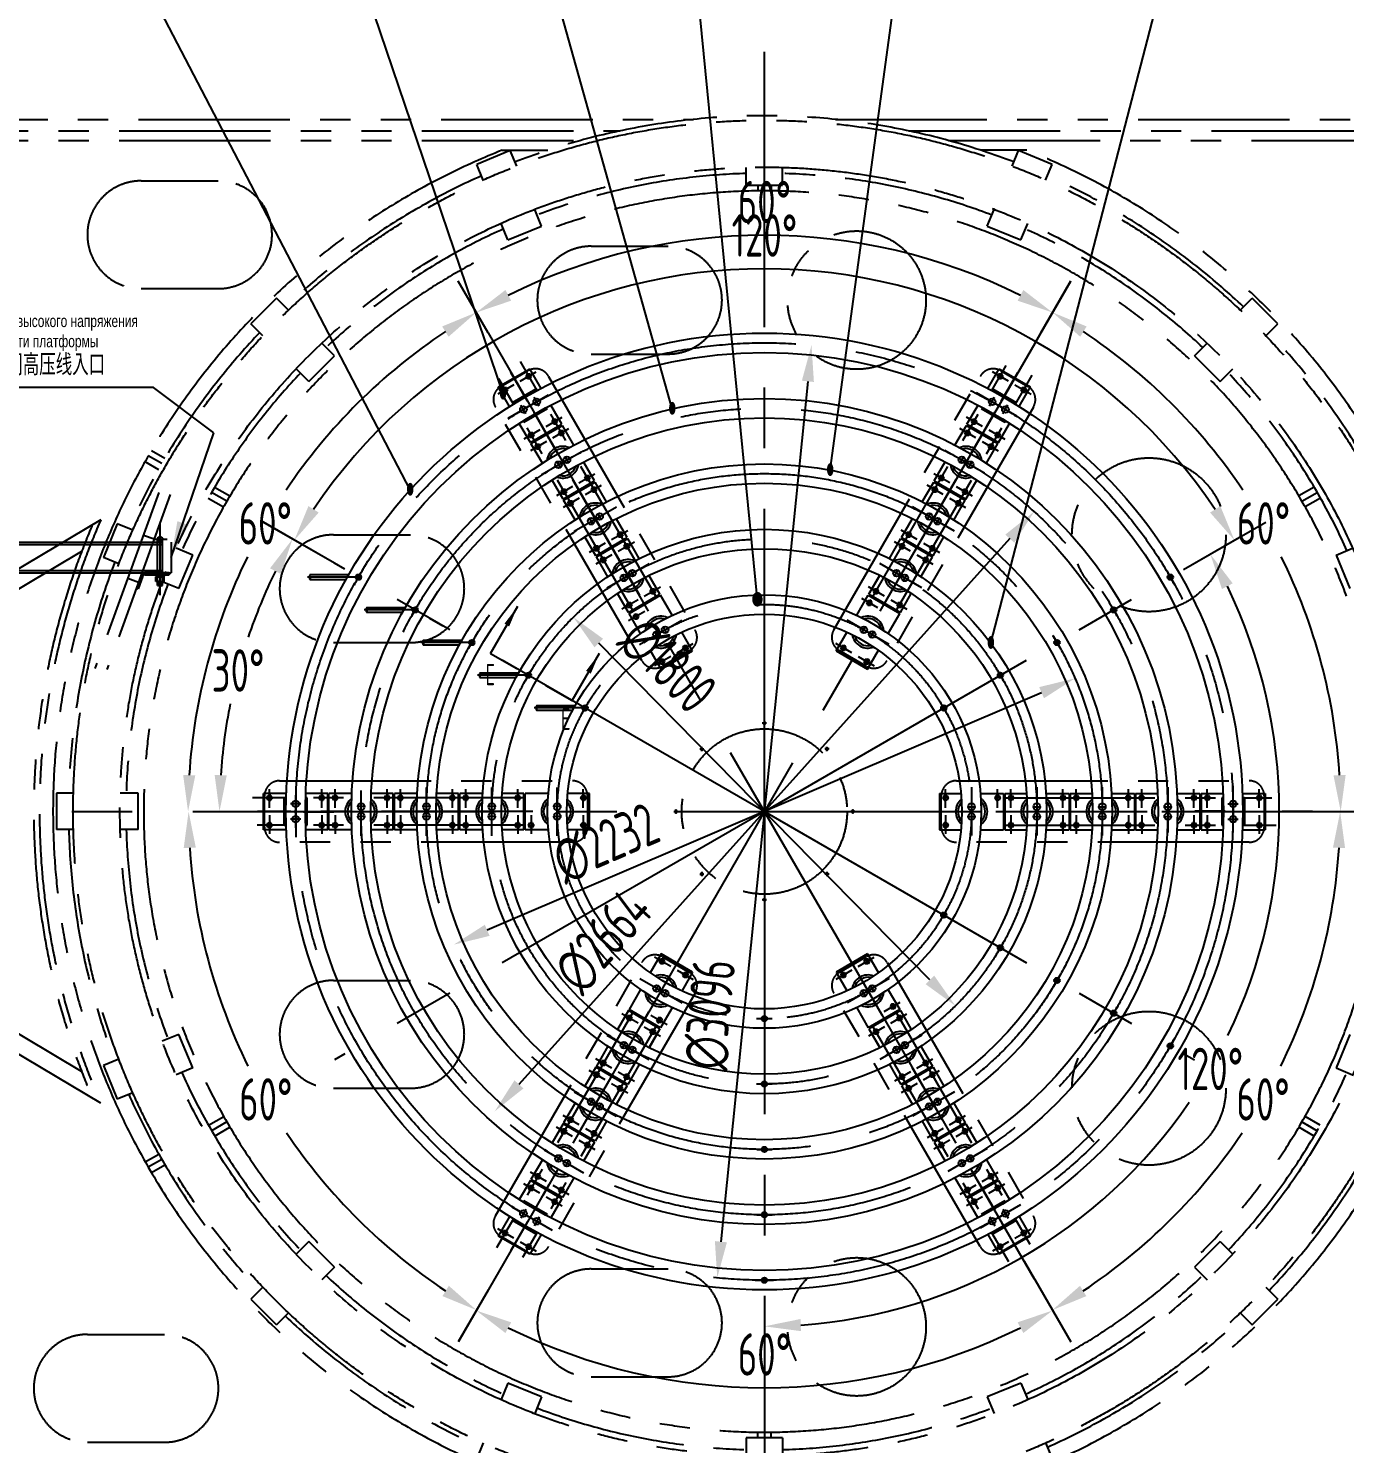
# Model space of a CAD drawing. Header units: millimetres. Extents: x 0 to 16800, y 0 to 11880.
# Drawn here: x 8786 to 13134, y 4100 to 8775 of the extents above; entities that cross this region are included whole.
import ezdxf
from ezdxf.enums import TextEntityAlignment as Align

# ---------------------------------------------------------------- set-up
doc = ezdxf.new("R2010")
doc.units = ezdxf.units.MM
doc.header["$LTSCALE"] = 400
doc.linetypes.add('G', pattern=[2, 1.25, -0.25, 0.25, -0.25])
doc.linetypes.add('K', pattern=[2.5, 1.25, -0.25, 0.25, -0.25, 0.25, -0.25])
for name, color, linetype in [('01', 7, 'Continuous'), ('02', 1, 'Continuous'), ('05', 4, 'G'), ('07', 6, 'K'), ('08', 1, 'Continuous')]:
    doc.layers.add(name, color=color, linetype=linetype)
doc.styles.get("Standard").update_dxf_attribs({"font": 'isocp', "width": 0.707, "bigfont": 'intecad.shx'})
doc.dimstyles.new('INTE', dxfattribs={"dimscale": 40, "dimtxt": 3.5, "dimasz": 3, "dimexe": 3, "dimexo": 0, "dimgap": 1, "dimtad": 1, "dimdec": 1, "dimdsep": 46, "dimtxsty": 'Standard', "dimcen": 0, "dimclrd": 1, "dimclre": 1, "dimclrt": 3, "dimaunit": 1, "dimadec": 0, "dimazin": 0, "dimtfac": 1, "dimtdec": 1, "dimtmove": 0, "dimatfit": 0, "dimfxl": 1, "dimarcsym": 0})
doc.dimstyles.new('INTE$2', dxfattribs={"dimscale": 40, "dimtxt": 3.5, "dimasz": 3, "dimexe": 3, "dimexo": 0, "dimgap": 1, "dimtad": 1, "dimtih": 1, "dimtoh": 1, "dimdec": 1, "dimdsep": 46, "dimtxsty": 'Standard', "dimcen": 0, "dimclrd": 1, "dimclre": 1, "dimclrt": 3, "dimaunit": 1, "dimadec": 0, "dimazin": 0, "dimtfac": 1, "dimtdec": 1, "dimtmove": 0, "dimatfit": 0, "dimfxl": 1, "dimarcsym": 0})

# ---------------------------------------------------------------- blocks, each defined once
blk = doc.blocks.new('weqwewqeqwe')
at = {"layer": '07', "color": 6, "linetype": 'K'}
for p, q in [((32627.4, 17250.7), (37281.6, 17250.7)), ((32691.4, 17288.7), (37523.7, 17288.7)), ((37993, 17288.7), (41028.4, 17288.7)), ((38235.2, 17250.7), (41257.4, 17250.7)), ((32627.4, 17218.7), (37149.9, 17218.7)), ((38366.8, 17218.7), (41263.4, 17218.7)), ((36919.1, 17185.7), (36808.2, 17139.8)), ((36892.2, 17186.7), (37043.6, 17186.7)), ((36940.4, 17134.2), (36919.1, 17185.7)), ((37758.4, 17072.7), (37758.4, 17186.7)), ((37758.4, 17072.7), (37758.4, 17186.7)), ((38624.6, 17186.7), (38473.2, 17186.7)), ((38576.3, 17134.2), (38597.7, 17185.7)), ((38708.5, 17139.8), (38597.7, 17185.7)), ((36829.6, 17088.3), (36808.2, 17139.8)), ((37698.4, 17071), (37698.4, 17130.1)), ((37818.4, 17071), (37818.4, 17130.1)), ((38687.2, 17088.3), (38708.5, 17139.8)), ((35700.4, 17085.7), (35954.4, 17085.7)), ((37698.4, 17071), (37818.4, 17071)), ((37736.4, 17071), (37736.4, 17052.6)), ((37780.4, 17071), (37780.4, 17052.6)), ((37022.3, 16936.5), (36999.7, 16991.2)), ((38494.4, 16936.5), (38517.1, 16991.2)), ((36911.5, 16890.6), (36888.8, 16945.3)), ((36911.5, 16890.6), (37022.3, 16936.5)), ((38494.4, 16936.5), (38605.3, 16890.6)), ((38605.3, 16890.6), (38627.9, 16945.2)), ((37186.4, 16869.7), (37440.4, 16869.7)), ((35700.4, 16729.7), (35954.4, 16729.7)), ((36147.6, 16698.4), (36062.7, 16613.5)), ((36187, 16658.9), (36147.6, 16698.4)), ((39329.7, 16658.9), (39369.2, 16698.4)), ((39454, 16613.5), (39369.2, 16698.4)), ((36102.2, 16574.1), (36062.7, 16613.5)), ((39414.6, 16574.1), (39454, 16613.5)), ((36338.3, 16507.6), (36296.5, 16549.5)), ((39178.4, 16507.6), (39220.3, 16549.5)), ((36253.5, 16422.8), (36338.3, 16507.6)), ((37186.4, 16513.7), (37440.4, 16513.7)), ((39178.4, 16507.6), (39263.3, 16422.8)), ((36253.5, 16422.8), (36211.6, 16464.6)), ((36888.3, 16406.8), (36977.5, 16458.3)), ((38539.3, 16458.3), (38628.5, 16406.8)), ((39263.3, 16422.8), (39305.1, 16464.6)), ((37045.8, 16440), (37529.3, 15602.5)), ((37987.5, 15602.6), (38471, 16440)), ((37353.5, 15501), (36870, 16338.5)), ((38646.8, 16338.5), (38163.3, 15501.1)), ((35768.2, 16151.7), (35723.6, 16177.5)), ((35733.9, 16195.1), (35778.5, 16169.3)), ((35712.7, 16158.4), (35757.3, 16132.6)), ((35758.4, 16056.8), (35547.4, 15474.7)), ((35796.4, 16049.9), (35586.5, 15471.3)), ((35921.7, 16037.8), (35972.1, 16008.6)), ((35983, 16027.7), (35932.6, 16056.9)), ((35942.8, 16074.5), (35993.3, 16045.3)), ((39573.9, 16074.5), (39523.4, 16045.3)), ((39533.7, 16027.7), (39584.2, 16056.9)), ((39595.1, 16037.8), (39544.6, 16008.6)), ((39551, 16037.7), (39584.2, 16056.9)), ((35566.6, 15965.7), (35125.3, 15703)), ((35621.3, 15952.9), (35575.4, 15842)), ((35672.8, 15931.5), (35621.3, 15952.9)), ((35762.4, 15717.1), (35762.4, 15956.1)), ((35707.3, 15915.8), (35743.1, 15902.8)), ((35746.7, 15902.7), (35785.9, 15902.7)), ((35754.4, 15790.7), (35754.4, 15902.7)), ((35770.4, 15790.7), (35770.4, 15902.7)), ((36335.4, 15916.7), (36589.4, 15916.7)), ((31270.8, 15892.7), (35799.4, 15892.7)), ((31270.8, 15884.7), (35799.4, 15884.7)), ((35503.5, 15861.8), (35154.5, 15654)), ((35799.4, 15892.7), (35799.4, 15790.7)), ((35870.5, 15849.7), (35815.9, 15872.3)), ((35824.6, 15738.8), (35870.5, 15849.7)), ((39646.2, 15849.7), (39700.9, 15872.3)), ((39646.2, 15849.7), (39692.1, 15738.8)), ((35626.9, 15820.7), (35575.4, 15842)), ((31270.8, 15798.7), (35799.4, 15798.7)), ((31270.8, 15790.7), (35799.4, 15790.7)), ((35655.6, 15772.9), (35691.3, 15759.9)), ((35704.2, 15778.2), (35689.9, 15738.7)), ((35792.4, 15790.7), (35712.4, 15790.7)), ((35713.6, 15790.7), (35799.4, 15790.7)), ((35713.6, 15784.7), (35762.4, 15784.7)), ((35747.4, 15781.7), (35747.4, 15784.7)), ((35747.4, 15784.7), (35754.4, 15784.7)), ((35762.4, 15781.7), (35747.4, 15781.7)), ((35749, 15777.6), (35762.4, 15777.6)), ((35749, 15762.8), (35749, 15777.6)), ((35762.4, 15762.8), (35749, 15762.8)), ((35750.2, 15777.6), (35750.2, 15781.7)), ((35750.2, 15781.7), (35762.4, 15781.7)), ((35762.4, 15777.6), (35750.2, 15777.6)), ((35754.4, 15781.7), (35754.4, 15790.7)), ((35754.4, 15762.8), (35754.4, 15777.6)), ((35754.4, 15748.7), (35754.4, 15762.8)), ((35756.4, 15762.8), (35756.4, 15748.7)), ((35762.4, 15781.7), (35760, 15777.6)), ((35762.4, 15779.7), (35762.4, 15786.6)), ((35762.4, 15784.7), (35792.4, 15784.7)), ((35762.4, 15775.5), (35762.4, 15783.8)), ((35762.4, 15777.6), (35764.7, 15781.7)), ((35774.6, 15781.7), (35762.4, 15781.7)), ((35762.4, 15781.7), (35777.4, 15781.7)), ((35762.4, 15761.8), (35762.4, 15778.7)), ((35775.7, 15777.6), (35762.4, 15777.6)), ((35762.4, 15777.6), (35774.6, 15777.6)), ((35762.4, 15762.8), (35775.7, 15762.8)), ((35768.4, 15762.8), (35768.4, 15748.7)), ((35824.6, 15738.8), (35769.9, 15761.4)), ((35770.4, 15781.7), (35770.4, 15790.7)), ((35777.4, 15784.7), (35770.4, 15784.7)), ((35770.4, 15762.8), (35770.4, 15777.6)), ((35770.4, 15748.7), (35770.4, 15762.8)), ((35774.6, 15777.6), (35774.6, 15781.7)), ((35775.7, 15762.8), (35775.7, 15777.6)), ((35777.4, 15781.7), (35777.4, 15784.7)), ((35792.4, 15790.7), (35792.4, 15784.7)), ((35684.3, 15740.7), (35689.9, 15738.7)), ((35754.4, 15748.7), (35770.4, 15748.7)), ((36335.4, 15560.7), (36589.4, 15560.7)), ((37511, 15534.2), (37421.8, 15482.7)), ((38095, 15482.8), (38005.8, 15534.3)), ((37765.4, 15294.8), (37751.4, 15294.8)), ((37758.4, 15287.8), (37758.4, 15301.8)), ((37544.8, 15209.3), (37558.8, 15209.3)), ((37551.8, 15202.3), (37551.8, 15216.3)), ((37971.9, 15209.3), (37957.9, 15209.3)), ((37964.9, 15202.3), (37964.9, 15216.3)), ((36157.4, 15104.2), (37124.4, 15104.2)), ((38392.4, 15104.3), (39359.4, 15104.3)), ((35420.4, 15062.8), (35420.4, 14942.8)), ((35476.2, 15062.8), (35420.4, 15062.8)), ((35690.1, 15062.8), (35631, 15062.8)), ((35690.1, 14942.8), (35690.1, 15062.8)), ((36107.4, 14951.2), (36107.4, 15054.2)), ((37174.4, 15054.2), (37174.4, 14951.2)), ((38342.4, 14951.3), (38342.4, 15054.3)), ((39409.4, 15054.3), (39409.4, 14951.3)), ((37466.3, 14995.7), (37466.3, 15009.7)), ((37466.3, 15009.7), (37466.3, 14995.7)), ((38050.5, 15009.7), (38050.5, 14995.7)), ((38050.5, 14995.7), (38050.5, 15009.7)), ((37459.3, 15002.7), (37473.3, 15002.7)), ((37459.3, 15002.7), (37473.3, 15002.7)), ((38057.5, 15002.7), (38043.5, 15002.7)), ((38057.5, 15002.7), (38043.5, 15002.7)), ((35476.2, 14942.8), (35420.4, 14942.8)), ((35690.1, 14942.8), (35631, 14942.8)), ((37124.4, 14901.2), (36157.4, 14901.2)), ((39359.4, 14901.3), (38392.4, 14901.3)), ((37544.8, 14796.2), (37558.8, 14796.2)), ((37551.8, 14803.2), (37551.8, 14789.2)), ((37971.9, 14796.2), (37957.9, 14796.2)), ((37964.9, 14803.2), (37964.9, 14789.2)), ((37765.4, 14710.6), (37751.4, 14710.6)), ((37758.4, 14717.6), (37758.4, 14703.6)), ((36870, 13667), (37353.5, 14504.4)), ((37421.8, 14522.7), (37511, 14471.2)), ((38005.8, 14471.2), (38095, 14522.7)), ((38163.3, 14504.4), (38646.8, 13667)), ((36335.4, 14444.8), (36589.4, 14444.8)), ((37529.3, 14402.9), (37045.8, 13565.5)), ((38471, 13565.5), (37987.5, 14402.9)), ((35503.5, 14143.6), (35154.5, 14351.4)), ((35566.6, 14039.7), (35125.3, 14302.5)), ((35824.6, 14266.7), (35769.9, 14244.1)), ((35870.5, 14155.8), (35824.6, 14266.7)), ((39692.1, 14266.7), (39646.2, 14155.8)), ((35626.9, 14184.8), (35575.4, 14163.5)), ((35575.4, 14163.5), (35621.3, 14052.6)), ((35870.5, 14155.8), (35815.9, 14133.2)), ((39646.2, 14155.8), (39700.9, 14133.2)), ((35672.8, 14074), (35621.3, 14052.6)), ((36335.4, 14088.8), (36589.4, 14088.8)), ((35922.5, 13966.3), (35972.9, 13995.4)), ((35983, 13977.7), (35932.6, 13948.6)), ((39533.7, 13977.7), (39584.2, 13948.6)), ((39594.3, 13966.3), (39543.8, 13995.4)), ((35942.8, 13931), (35993.3, 13960.1)), ((39573.9, 13931), (39523.4, 13960.1)), ((39551, 13967.7), (39584.2, 13948.6)), ((35713.5, 13845.7), (35758.1, 13871.4)), ((35768.2, 13853.7), (35723.6, 13828)), ((35733.9, 13810.4), (35778.5, 13836.1)), ((36253.5, 13582.7), (36211.6, 13540.9)), ((36338.3, 13497.8), (36253.5, 13582.7)), ((36977.5, 13547.2), (36888.3, 13598.7)), ((38628.5, 13598.7), (38539.3, 13547.2)), ((39263.3, 13582.7), (39178.4, 13497.8)), ((39263.3, 13582.7), (39305.1, 13540.9)), ((36338.3, 13497.8), (36296.5, 13456)), ((37186.4, 13491.8), (37440.4, 13491.8)), ((39178.4, 13497.8), (39220.2, 13456)), ((36102.2, 13431.4), (36062.7, 13392)), ((39414.6, 13431.4), (39454, 13391.9)), ((36062.7, 13392), (36147.6, 13307.1)), ((39369.2, 13307.1), (39454, 13391.9)), ((36187, 13346.6), (36147.6, 13307.1)), ((39329.7, 13346.5), (39369.2, 13307.1)), ((35523.4, 13275.7), (35777.4, 13275.7)), ((36911.4, 13114.9), (36888.8, 13060.2)), ((37022.3, 13069), (36911.4, 13114.9)), ((37186.4, 13135.8), (37440.4, 13135.8)), ((38605.3, 13114.9), (38494.4, 13069)), ((38605.3, 13114.9), (38627.9, 13060.2)), ((37022.3, 13069), (36999.7, 13014.3)), ((38494.4, 13069), (38517.1, 13014.3)), ((37736.4, 12934.5), (37736.4, 12952.9)), ((37780.4, 12934.5), (37780.4, 12952.9)), ((35523.4, 12919.7), (35777.4, 12919.7)), ((36829.6, 12917.2), (36808.2, 12865.7)), ((37818.4, 12934.5), (37698.4, 12934.5)), ((37698.4, 12934.5), (37698.4, 12875.3)), ((37758.4, 12932.7), (37758.4, 12818.7)), ((37758.4, 12932.7), (37758.4, 12818.7)), ((37818.4, 12934.5), (37818.4, 12875.3)), ((38687.2, 12917.2), (38708.5, 12865.7))]:
    blk.add_line(p, q, dxfattribs=at)
for centre, radius in [((37758.4, 15002.7), 2283), ((37758.4, 15002.7), 2128.3), ((38063.4, 16691.7), 228.5), ((39028.4, 15916.7), 254), ((35762.4, 15902.7), 8), ((37758.4, 15294.8), 3), ((37758.4, 15002.7), 273), ((37551.8, 15209.3), 3), ((37964.9, 15209.3), 3), ((37466.3, 15002.7), 3), ((37466.3, 15002.7), 3), ((38050.5, 15002.7), 3), ((38050.5, 15002.7), 3), ((37551.8, 14796.2), 3), ((37964.9, 14796.2), 3), ((37758.4, 14710.6), 3), ((39028.4, 14088.7), 254), ((38063.4, 13300.7), 228.5)]:
    blk.add_circle(centre, radius, dxfattribs=at)
for centre, radius, start, end in [((37758.4, 15002.7), 2298, 68.9959, 111.0036), ((37758.4, 15002.7), 2349.5, 111.6338, 150), ((37758.4, 15002.7), 2349.5, 30, 68.3662), ((37758.4, 15002.7), 2108.3, 91.6306, 110.8689), ((37758.4, 15002.7), 2108.3, 69.1306, 88.3689), ((35700.4, 16907.7), 178, 90.0004, 270.0004), ((35954.4, 16907.7), 178, 270.0004, 90.0004), ((37758.4, 15002.7), 2298, 113.9959, 133.5036), ((37758.4, 15002.7), 2298, 46.4959, 66.0036), ((37758.4, 15002.7), 2050, 90, 150), ((37758.4, 15002.7), 2050, 30, 90), ((37758.4, 15002.7), 2108.3, 114.1306, 133.3689), ((37758.4, 15002.7), 2108.3, 46.6306, 65.8689), ((37186.4, 16691.7), 178, 90, 270), ((37440.4, 16691.7), 178, 270, 90), ((37758.4, 15002.7), 2298, 136.4959, 156.0036), ((37758.4, 15002.7), 2298, 23.9959, 43.5036), ((37002.5, 16415), 50, 30, 120), ((38514.3, 16415), 50, 60, 150), ((37758.4, 15002.7), 2108.3, 136.6306, 155.8689), ((37758.4, 15002.7), 2108.3, 24.1306, 43.3689), ((36913.3, 16363.5), 50, 120, 210), ((38603.5, 16363.5), 50, 330, 60), ((37758.4, 15002.7), 2349.5, 150, 210), ((37758.4, 15002.7), 2050, 150, 210), ((37758.4, 15002.7), 2050, 330, 30), ((37758.4, 15002.7), 2413, 156.9081, 203.0919), ((37758.4, 15002.7), 2394, 156.2807, 203.7193), ((36335.4, 15738.7), 178, 90, 270), ((36589.4, 15738.7), 178, 270, 90), ((37758.4, 15002.7), 2298, 158.9959, 178.5036), ((35713.6, 15774.7), 16, 90, 160.0733), ((35713.6, 15774.7), 10, 90, 160.0733), ((37758.4, 15002.7), 2108.3, 159.1306, 178.3689), ((37486, 15577.5), 50, 300, 30), ((38030.8, 15577.6), 50, 150, 240), ((37396.8, 15526), 50, 210, 300), ((38120, 15526.1), 50, 240, 330), ((37758.4, 15294.8), 4, 190, 100), ((37551.8, 15209.3), 4, 80, 350), ((37964.9, 15209.3), 4, 190, 100), ((36157.4, 15054.2), 50, 90, 180), ((37124.4, 15054.2), 50, 0, 90), ((38392.4, 15054.3), 50, 90, 180), ((39359.4, 15054.3), 50, 0, 90), ((37466.3, 15002.7), 4, 80, 350), ((37466.3, 15002.7), 4, 10, 280), ((38050.5, 15002.7), 4, 260, 170), ((38050.5, 15002.7), 4, 190, 100), ((37758.4, 15002.7), 2298, 181.4959, 201.0036), ((37758.4, 15002.7), 2108.3, 181.6306, 200.8689), ((36157.4, 14951.2), 50, 180, 270), ((37124.4, 14951.2), 50, 270, 0), ((38392.4, 14951.3), 50, 180, 270), ((39359.4, 14951.3), 50, 270, 0), ((37551.8, 14796.2), 4, 10, 280), ((37964.9, 14796.2), 4, 260, 170), ((37758.4, 14710.6), 4, 260, 170), ((37396.8, 14479.4), 50, 60, 150), ((38120, 14479.4), 50, 30, 120), ((37486, 14427.9), 50, 330, 60), ((38030.8, 14427.9), 50, 120, 210), ((36335.4, 14266.8), 178, 89.9996, 269.9996), ((36589.4, 14266.8), 178, 269.9996, 89.9996), ((37758.4, 15002.7), 2108.3, 204.1306, 223.3689), ((37758.4, 15002.7), 2108.3, 316.6306, 335.8689), ((37758.4, 15002.7), 2298, 203.9959, 223.5036), ((37758.4, 15002.7), 2298, 316.4959, 336.0036), ((37758.4, 15002.7), 2050, 210, 270), ((37758.4, 15002.7), 2050, 270, 330), ((37758.4, 15002.7), 2349.5, 210, 248.3662), ((37758.4, 15002.7), 2349.5, 291.6338, 330), ((36913.3, 13642), 50, 150, 240), ((38603.5, 13642), 50, 300, 30), ((37002.5, 13590.5), 50, 240, 330), ((38514.3, 13590.5), 50, 210, 300), ((37758.4, 15002.7), 2108.3, 226.6306, 245.8689), ((37186.4, 13313.8), 178, 89.9996, 269.9996), ((37440.4, 13313.8), 178, 269.9996, 89.9996), ((37758.4, 15002.7), 2108.3, 294.1306, 313.3689), ((37758.4, 15002.7), 2298, 226.4959, 246.0036), ((37758.4, 15002.7), 2298, 293.9959, 313.5036), ((35523.4, 13097.7), 178, 90, 270), ((35777.4, 13097.7), 178, 270, 90), ((37758.4, 15002.7), 2108.3, 249.1306, 268.3689), ((37758.4, 15002.7), 2108.3, 271.6306, 290.8689)]:
    blk.add_arc(centre, radius, start, end, dxfattribs=at)
blk = doc.blocks.new('*D91')
at = {"layer": '08', "color": 1, "lineweight": -2, "ltscale": 2}
blk.add_line((11763.9, 5632.1), (10670.3, 6744.7), dxfattribs=at)
at = {"layer": '08', "color": 1, "ltscale": 2}
for points in [[(10684.6, 6758.7), (10656, 6730.7), (10586.2, 6830.3)], [(11778.1, 5646.1), (11749.6, 5618.1), (11848, 5546.5)]]:
    blk.add_solid(points, dxfattribs=at)
at = {"layer": 'Defpoints', "color": 0, "ltscale": 2}
for p in [(10586.2, 6830.3), (11848, 5546.5)]:
    blk.add_point(p, dxfattribs=at)
at = {"layer": '08', "color": 3, "ltscale": 2, "insert": (10897.2, 6670.8), "char_height": 140, "attachment_point": 5, "rotation": 314.5064}
blk.add_mtext('∅1800', dxfattribs=at)
blk = doc.blocks.new('*D92')
at = {"layer": '08', "color": 1, "lineweight": -2, "ltscale": 2}
blk.add_line((12132.5, 6580.9), (10301.6, 5796), dxfattribs=at)
at = {"layer": '08', "color": 1, "ltscale": 2}
for points in [[(12124.7, 6599.3), (12140.4, 6562.5), (12242.8, 6628.2)], [(10293.8, 5814.3), (10309.5, 5777.6), (10191.4, 5748.7)]]:
    blk.add_solid(points, dxfattribs=at)
at = {"layer": 'Defpoints', "color": 0, "ltscale": 2}
for p in [(12242.8, 6628.2), (10191.4, 5748.7)]:
    blk.add_point(p, dxfattribs=at)
at = {"layer": '08', "color": 3, "ltscale": 2, "insert": (10693.5, 6083.6), "char_height": 140, "attachment_point": 5, "rotation": 23.2053}
blk.add_mtext('∅2232', dxfattribs=at)
blk = doc.blocks.new('*D93')
at = {"layer": '08', "color": 1, "lineweight": -2, "ltscale": 2}
blk.add_line((12027.6, 7089.6), (10406.6, 5287.3), dxfattribs=at)
at = {"layer": '08', "color": 1, "ltscale": 2}
for points in [[(12012.7, 7102.9), (12042.5, 7076.2), (12107.9, 7178.8)], [(10391.7, 5300.6), (10421.4, 5273.9), (10326.3, 5198)]]:
    blk.add_solid(points, dxfattribs=at)
at = {"layer": 'Defpoints', "color": 0, "ltscale": 2}
for p in [(12107.9, 7178.8), (10326.3, 5198)]:
    blk.add_point(p, dxfattribs=at)
at = {"layer": '08', "color": 3, "ltscale": 2, "insert": (10684.8, 5761.1), "char_height": 140, "attachment_point": 5, "rotation": 48.0308}
blk.add_mtext('∅2664', dxfattribs=at)
blk = doc.blocks.new('*D94')
at = {"layer": '08', "color": 1, "lineweight": -2, "ltscale": 2}
blk.add_line((11360.7, 7609.2), (11073.5, 4767.6), dxfattribs=at)
at = {"layer": '08', "color": 1, "ltscale": 2}
for points in [[(11340.8, 7611.2), (11380.6, 7607.2), (11372.7, 7728.6)], [(11053.6, 4769.6), (11093.4, 4765.6), (11061.4, 4648.2)]]:
    blk.add_solid(points, dxfattribs=at)
at = {"layer": 'Defpoints', "color": 0, "ltscale": 2}
for p in [(11372.7, 7728.6), (11061.4, 4648.2)]:
    blk.add_point(p, dxfattribs=at)
at = {"layer": '08', "color": 3, "ltscale": 2, "insert": (11038.9, 5519), "char_height": 140, "attachment_point": 5, "rotation": 84.2294}
blk.add_mtext('∅3096', dxfattribs=at)
blk = doc.blocks.new('*D95')
at = {"layer": '08', "color": 1, "lineweight": -2, "ltscale": 2}
blk.add_line((10304.6, 7769), (10205.4, 7940.7), dxfattribs=at)
for start, end in [(123.6129, 146.0967), (153.7552, 176.3871)]:
    blk.add_arc((11217.1, 6188.4), 1903.4, start, end, dxfattribs=at)
at = {"layer": '08', "color": 1, "ltscale": 2}
for points in [[(10152.9, 7790.5), (10174, 7756.5), (10265.4, 7836.8)], [(9337.5, 6307.7), (9297.5, 6309), (9313.7, 6188.4)]]:
    blk.add_solid(points, dxfattribs=at)
at = {"layer": 'Defpoints', "color": 0, "ltscale": 2}
for p in [(10304.6, 7769), (9759, 7411.9), (6129.5, 6188.4), (15180.1, 6188.4), (12108.4, 4644.6)]:
    blk.add_point(p, dxfattribs=at)
at = {"layer": '08', "color": 3, "ltscale": 2, "insert": (9568.7, 7140.1), "char_height": 140, "attachment_point": 5}
blk.add_mtext('60°', dxfattribs=at)
blk = doc.blocks.new('*D96')
at = {"layer": '08', "color": 1, "lineweight": -2, "ltscale": 2}
blk.add_line((10359.6, 4703.3), (10206.3, 4437.7), dxfattribs=at)
for start, end in [(183.6163, 206.2413), (213.9071, 236.3837)]:
    blk.add_arc((11217.1, 6188.4), 1901.6, start, end, dxfattribs=at)
at = {"layer": '08', "color": 1, "ltscale": 2}
for points in [[(9299.3, 6067.8), (9339.3, 6069.1), (9315.5, 6188.4)], [(10174.9, 4621.9), (10153.8, 4587.9), (10266.3, 4541.6)]]:
    blk.add_solid(points, dxfattribs=at)
at = {"layer": 'Defpoints', "color": 0, "ltscale": 2}
for p in [(12109.8, 7734.6), (6129.5, 6188.4), (15180.1, 6188.4), (9430.2, 5538), (10359.6, 4703.3)]:
    blk.add_point(p, dxfattribs=at)
at = {"layer": '08', "color": 3, "ltscale": 2, "insert": (9570.3, 5237.6), "char_height": 140, "attachment_point": 5}
blk.add_mtext('60°', dxfattribs=at)
blk = doc.blocks.new('*D97')
at = {"layer": '08', "color": 1, "lineweight": -2, "ltscale": 2}
blk.add_line((12129.6, 7769), (12228.8, 7940.7), dxfattribs=at)
for start, end in [(33.9033, 56.3871), (3.6129, 26.2448)]:
    blk.add_arc((11217.1, 6188.4), 1903.4, start, end, dxfattribs=at)
at = {"layer": '08', "color": 1, "ltscale": 2}
for points in [[(12260.2, 7756.5), (12281.3, 7790.5), (12168.8, 7836.8)], [(13136.7, 6309), (13096.7, 6307.7), (13120.4, 6188.4)]]:
    blk.add_solid(points, dxfattribs=at)
at = {"layer": 'Defpoints', "color": 0, "ltscale": 2}
for p in [(12129.6, 7769), (13005.7, 6839.4), (7254.1, 6188.4), (16304.7, 6188.4), (10325.8, 4644.6)]:
    blk.add_point(p, dxfattribs=at)
at = {"layer": '08', "color": 3, "ltscale": 2, "insert": (12865.4, 7140.1), "char_height": 140, "attachment_point": 5}
blk.add_mtext('60°', dxfattribs=at)
blk = doc.blocks.new('*D98')
at = {"layer": '08', "color": 1, "lineweight": -2, "ltscale": 2}
blk.add_line((12074.5, 4703.3), (12227.9, 4437.7), dxfattribs=at)
for start, end in [(333.7587, 356.3837), (303.6163, 326.0929)]:
    blk.add_arc((11217.1, 6188.4), 1901.6, start, end, dxfattribs=at)
at = {"layer": '08', "color": 1, "ltscale": 2}
for points in [[(13094.9, 6069.1), (13134.8, 6067.8), (13118.6, 6188.4)], [(12280.4, 4587.9), (12259.3, 4621.9), (12167.9, 4541.6)]]:
    blk.add_solid(points, dxfattribs=at)
at = {"layer": 'Defpoints', "color": 0, "ltscale": 2}
for p in [(10324.4, 7734.6), (7254.1, 6188.4), (16304.7, 6188.4), (12673.8, 4966.1), (12074.5, 4703.3)]:
    blk.add_point(p, dxfattribs=at)
at = {"layer": '08', "color": 3, "ltscale": 2, "insert": (12863.9, 5237.6), "char_height": 140, "attachment_point": 5}
blk.add_mtext('60°', dxfattribs=at)
blk = doc.blocks.new('*D99')
at = {"layer": '08', "color": 1, "lineweight": -2, "ltscale": 2}
for p, q in [((10304.6, 7769), (10205.5, 7940.5)), ((12109.8, 7734.6), (12228.6, 7940.5))]:
    blk.add_line(p, q, dxfattribs=at)
blk.add_arc((11217.1, 6188.4), 1903.1, 63.6134, 116.3866, dxfattribs=at)
at = {"layer": '08', "color": 1, "ltscale": 2}
for points in [[(10380.8, 7875.6), (10361.9, 7910.9), (10265.5, 7836.5)], [(12072.3, 7910.9), (12053.4, 7875.6), (12168.6, 7836.5)]]:
    blk.add_solid(points, dxfattribs=at)
at = {"layer": 'Defpoints', "color": 0, "ltscale": 2}
for p in [(11547.6, 8062.6), (10304.6, 7769), (12109.8, 7734.6), (10359.6, 4703.3), (12108.4, 4644.6)]:
    blk.add_point(p, dxfattribs=at)
at = {"layer": '08', "color": 3, "ltscale": 2, "insert": (11217.1, 8201.5), "char_height": 140, "attachment_point": 5}
blk.add_mtext('60°', dxfattribs=at)
blk = doc.blocks.new('*D100')
at = {"layer": '08', "color": 1, "lineweight": -2, "ltscale": 2}
for p, q in [((12109.8, 4642.2), (12228.6, 4436.4)), ((10304.6, 4607.9), (10205.5, 4436.4))]:
    blk.add_line(p, q, dxfattribs=at)
blk.add_arc((11217.1, 6188.4), 1903.1, 243.6134, 296.3866, dxfattribs=at)
at = {"layer": '08', "color": 1, "ltscale": 2}
for points in [[(10361.9, 4466), (10380.8, 4501.2), (10265.5, 4540.3)], [(12053.4, 4501.2), (12072.3, 4466), (12168.6, 4540.3)]]:
    blk.add_solid(points, dxfattribs=at)
at = {"layer": 'Defpoints', "color": 0, "ltscale": 2}
for p in [(12108.4, 7732.2), (10359.6, 7673.6), (12109.8, 4642.2), (10304.6, 4607.9), (10886.6, 4314.2)]:
    blk.add_point(p, dxfattribs=at)
at = {"layer": '08', "color": 3, "ltscale": 2, "insert": (11217.1, 4395.3), "char_height": 140, "attachment_point": 5}
blk.add_mtext('60°', dxfattribs=at)
blk = doc.blocks.new('*D101')
at = {"layer": '08', "color": 1, "lineweight": -2, "ltscale": 2}
blk.add_line((9796.9, 7008.3), (9554.7, 7148.2), dxfattribs=at)
for start, end in [(153.8213, 161.3404), (168.5979, 176.1787)]:
    blk.add_arc((11217.1, 6188.4), 1799.6, start, end, dxfattribs=at)
at = {"layer": '08', "color": 1, "ltscale": 2}
for points in [[(9584.5, 6991.8), (9619.8, 6972.9), (9658.6, 7088.2)], [(9441.5, 6307.7), (9401.5, 6309), (9417.5, 6188.4)]]:
    blk.add_solid(points, dxfattribs=at)
at = {"layer": 'Defpoints', "color": 0, "ltscale": 2}
for p in [(9796.9, 7008.3), (9526, 6803.9), (6129.5, 6188.4), (11217.1, 6188.4), (15180.1, 6188.4)]:
    blk.add_point(p, dxfattribs=at)
at = {"layer": '08', "color": 3, "ltscale": 2, "insert": (9478.8, 6654.2), "char_height": 140, "attachment_point": 5}
blk.add_mtext('30°', dxfattribs=at)
blk = doc.blocks.new('*D102')
at = {"layer": '08', "color": 1, "lineweight": -2, "ltscale": 2}
for p, q in [((9796.9, 7008.3), (9560.9, 7144.6)), ((12601.3, 6987.6), (12873.3, 7144.6))]:
    blk.add_line(p, q, dxfattribs=at)
blk.add_arc((11217.1, 6188.4), 1792.4, 33.8366, 146.1634, dxfattribs=at)
at = {"layer": '08', "color": 1, "ltscale": 2}
for points in [[(9745.2, 7175.9), (9711.3, 7197.1), (9664.8, 7084.6)], [(12722.9, 7197.1), (12689, 7175.9), (12769.4, 7084.6)]]:
    blk.add_solid(points, dxfattribs=at)
at = {"layer": 'Defpoints', "color": 0, "ltscale": 2}
for p in [(11830.1, 7872.7), (9796.9, 7008.3), (12601.3, 6987.6), (11217.1, 6188.4), (11217.1, 6188.4)]:
    blk.add_point(p, dxfattribs=at)
at = {"layer": '08', "color": 3, "ltscale": 2, "insert": (11217.1, 8090.9), "char_height": 140, "attachment_point": 5}
blk.add_mtext('120°', dxfattribs=at)
blk = doc.blocks.new('*D103')
at = {"layer": '08', "color": 1, "lineweight": -2, "ltscale": 2}
blk.add_line((12601.3, 6987.6), (12793.6, 7098.6), dxfattribs=at)
for start, end in [(334.1955, 25.9558), (274.0442, 325.6187)]:
    blk.add_arc((11217.1, 6188.4), 1700.4, start, end, dxfattribs=at)
at = {"layer": '08', "color": 1, "ltscale": 2}
for points in [[(12728.3, 6923.3), (12763.7, 6942), (12689.7, 7038.6)], [(11337.7, 4472.2), (11336.3, 4512.2), (11217.1, 4488)]]:
    blk.add_solid(points, dxfattribs=at)
at = {"layer": 'Defpoints', "color": 0, "ltscale": 2}
for p in [(12601.3, 6987.6), (11217.1, 6188.4), (11217.1, 6188.4), (12310.1, 4885.8), (11217.1, 3699.8)]:
    blk.add_point(p, dxfattribs=at)
at = {"layer": '08', "color": 3, "ltscale": 2, "insert": (12689.7, 5338.2), "char_height": 140, "attachment_point": 5}
blk.add_mtext('120°', dxfattribs=at)
blk = doc.blocks.new('*U114')
at = {"layer": '01'}
for p, q in [((0, 8.9), (-8, 4.3)), ((-8, 4.3), (-8, 0)), ((-8, -4.3), (-8, 0)), ((8, 4.3), (0, 8.9)), ((8, 0), (8, 4.3)), ((8, 0), (8, -4.3)), ((0, -8.9), (-8, -4.3)), ((8, -4.3), (0, -8.9))]:
    blk.add_line(p, q, dxfattribs=at)
at = {"layer": '05'}
for p, q in [((-9.9, 0), (9.3, 0)), ((0, -10.7), (0, 10.3))]:
    blk.add_line(p, q, dxfattribs=at)
blk = doc.blocks.new('EWR')
for p, q in [((12727.6, 6233.4), (12727.6, 6143.4)), ((12802.6, 6233.4), (12802.6, 6143.4))]:
    blk.add_line(p, q)
at = {"layer": '01', "color": 7, "linetype": 'Continuous'}
for p, q in [((11795.1, 6248.4), (11867.1, 6248.4)), ((11795.1, 6248.4), (11795.1, 6128.4)), ((11931.2, 6248.4), (12007.1, 6248.4)), ((12007.1, 6248.4), (12007.1, 6128.4)), ((12011.1, 6248.4), (12083.1, 6248.4)), ((12011.1, 6248.4), (12011.1, 6128.4)), ((12011.1, 6248.4), (12083.5, 6248.4)), ((12147.2, 6248.4), (12223.1, 6248.4)), ((12223.1, 6248.4), (12223.1, 6128.4)), ((12227.1, 6248.4), (12227.1, 6128.4)), ((12227.1, 6248.4), (12299.5, 6248.4)), ((12363.6, 6248.4), (12439.1, 6248.4)), ((12439.1, 6248.4), (12439.1, 6128.4)), ((12443.1, 6248.4), (12443.1, 6128.4)), ((12443.1, 6248.4), (12515.8, 6248.4)), ((12579.8, 6248.4), (12655.1, 6248.4)), ((12655.1, 6248.4), (12655.1, 6128.4)), ((12659.1, 6248.4), (12659.1, 6128.4)), ((12659.1, 6248.4), (12731.9, 6248.4)), ((12796, 6248.4), (12871.1, 6248.4)), ((12871.1, 6248.4), (12871.1, 6128.4)), ((11795.1, 6128.4), (11867, 6128.4)), ((11931.1, 6128.4), (12007.1, 6128.4)), ((12011.1, 6128.4), (12083, 6128.4)), ((12011.1, 6128.4), (12083.4, 6128.4)), ((12147.1, 6128.4), (12223.1, 6128.4)), ((12227.1, 6128.4), (12299.4, 6128.4)), ((12363.5, 6128.4), (12439.1, 6128.4)), ((12443.1, 6128.4), (12515.7, 6128.4)), ((12579.8, 6128.4), (12655.1, 6128.4)), ((12659.1, 6128.4), (12731.9, 6128.4)), ((12796, 6128.4), (12871.1, 6128.4))]:
    blk.add_line(p, q, dxfattribs=at)
at = {"layer": '01'}
for p, q in [((12732.5, 6233.4), (12727.6, 6233.4)), ((12802.6, 6233.4), (12796.5, 6233.4)), ((12739.1, 6189.1), (12639.1, 6189.1)), ((12727.6, 6143.4), (12732.4, 6143.4)), ((12796.5, 6143.4), (12802.6, 6143.4))]:
    blk.add_line(p, q, dxfattribs=at)
for centre in [(12765.1, 6213.9), (11901.1, 6204.4), (11901.1, 6172.4), (12117.1, 6204.4), (12117.1, 6172.4), (12333.1, 6204.4), (12333.1, 6172.4), (12549.1, 6204.4), (12549.1, 6172.4), (12765.1, 6163.1)]:
    blk.add_circle(centre, 11, dxfattribs=at)
at = {"layer": '01', "color": 7, "linetype": 'Continuous'}
for centre, radius, start, end in [((11901.1, 6188.4), 52.5, 128.8581, 231.0737), ((11901.1, 6188.4), 45, 136.3078, 223.624), ((11901.1, 6188.4), 52.5, 306.2074, 53.7244), ((11901.1, 6188.4), 45, 314.2927, 45.6391), ((12117.1, 6188.4), 52.5, 128.8581, 231.0737), ((12117.1, 6188.4), 45, 136.3078, 223.624), ((12117.1, 6188.4), 52.5, 306.2074, 53.7244), ((12117.1, 6188.4), 45, 314.2927, 45.6391), ((12333.1, 6188.4), 52.5, 128.604, 231.341), ((12333.1, 6188.4), 45, 136.1162, 223.8288), ((12333.1, 6188.4), 52.5, 306.4665, 53.4785), ((12333.1, 6188.4), 45, 314.4912, 45.4538), ((12549.1, 6188.4), 52.5, 128.4328, 231.5211), ((12549.1, 6188.4), 45, 135.9872, 223.9668), ((12549.1, 6188.4), 52.5, 306.642, 53.3119), ((12549.1, 6188.4), 45, 314.6257, 45.3282)]:
    blk.add_arc(centre, radius, start, end, dxfattribs=at)
at = {"layer": '05', "color": 142, "linetype": 'G'}
for p, q in [((11901.1, 6269.2), (11901.1, 6108.7)), ((12117.1, 6269.2), (12117.1, 6108.7)), ((12333.1, 6269.2), (12333.1, 6108.7)), ((12549.1, 6269.2), (12549.1, 6118.6)), ((11815.1, 6200.4), (11815.1, 6261.8)), ((11987.1, 6200.4), (11987.1, 6261.8)), ((12006.6, 6233.4), (12732.5, 6233.4)), ((12031.1, 6200.4), (12031.1, 6261.8)), ((12203.1, 6200.4), (12203.1, 6261.8)), ((12247.1, 6200.4), (12247.1, 6261.8)), ((12419.1, 6200.4), (12419.1, 6261.8)), ((12463.1, 6200.4), (12463.1, 6261.8)), ((12635.1, 6200.4), (12635.1, 6261.8)), ((12679.1, 6200.4), (12679.1, 6261.8)), ((12796.5, 6233.4), (12892.6, 6233.4)), ((12851.1, 6200.4), (12851.1, 6261.8)), ((11815.1, 6176.4), (11815.1, 6115.1)), ((11981.6, 6188.4), (12890.9, 6188.4)), ((12031.1, 6176.4), (12031.1, 6115.1)), ((12203.1, 6176.4), (12203.1, 6115.1)), ((12247.1, 6176.4), (12247.1, 6115.1)), ((12419.1, 6176.4), (12419.1, 6115.1)), ((12463.1, 6176.4), (12463.1, 6115.1)), ((12635.1, 6176.4), (12635.1, 6115.1)), ((12679.1, 6176.4), (12679.1, 6115.1)), ((12851.1, 6176.4), (12851.1, 6115.1)), ((12006.6, 6143.4), (12732.4, 6143.4)), ((12796.5, 6142.9), (12907.3, 6142.9))]:
    blk.add_line(p, q, dxfattribs=at)
at = {"layer": '05', "color": 4, "linetype": 'G'}
for p, q in [((12765.1, 6119.4), (12765.1, 6273.2)), ((12748.1, 6213.9), (12782.1, 6213.9)), ((12748.1, 6163.1), (12782.1, 6163.1))]:
    blk.add_line(p, q, dxfattribs=at)
at = {"layer": '05'}
for p, q in [((11891.1, 6204.4), (11913.1, 6204.4)), ((11891.1, 6172.4), (11913.1, 6172.4)), ((12107.1, 6204.4), (12129.1, 6204.4)), ((12107.1, 6172.4), (12129.1, 6172.4)), ((12323.1, 6204.4), (12345.1, 6204.4)), ((12323.1, 6172.4), (12345.1, 6172.4)), ((12539.1, 6204.4), (12561.1, 6204.4)), ((12539.1, 6172.4), (12561.1, 6172.4))]:
    blk.add_line(p, q, dxfattribs=at)
at = {"layer": '05', "rotation": 90}
for p in [(11815.1, 6233.4), (11987.1, 6233.4), (12031.1, 6233.4), (12203.1, 6233.4), (12247.1, 6233.4), (12419.1, 6233.4), (12463.1, 6233.4), (12635.1, 6233.4), (12679.1, 6233.4), (12851.1, 6233.4), (11815.1, 6143.4), (12031.1, 6143.4), (12203.1, 6143.4), (12247.1, 6143.4), (12419.1, 6143.4), (12463.1, 6143.4), (12635.1, 6143.4), (12679.1, 6143.4), (12851.1, 6143.4)]:
    blk.add_blockref('*U114', p, dxfattribs=at)

msp = doc.modelspace()

# ---------------------------------------------------------------- linework, layer by layer
at = {"layer": '01', "ltscale": 2}
for p, q in [((10111.45, 6826.76), (10154.75, 6801.76)), ((10312.47, 6710.69), (10399.08, 6660.69)), ((10495.52, 6605.01), (10582.12, 6555.01)), ((13026.85, 6188.41), (12926.85, 6188.46))]:
    msp.add_line(p, q, dxfattribs=at)
for points in [[(9871.46, 6958.9), (9877.01, 6956.33), (9882.02, 6959.85), (9881.47, 6965.95), (9875.91, 6968.52), (9870.91, 6964.99)], [(12557.17, 6968.52), (12552.16, 6964.99), (12552.71, 6958.9), (12558.27, 6956.33), (12563.27, 6959.85), (12562.72, 6965.95)], [(10058.52, 6850.9), (10064.08, 6848.33), (10069.08, 6851.85), (10068.53, 6857.95), (10062.97, 6860.52), (10057.97, 6856.99)], [(12370.1, 6860.52), (12365.1, 6856.99), (12365.65, 6850.9), (12371.21, 6848.33), (12376.21, 6851.85), (12375.66, 6857.95)], [(10245.58, 6742.9), (10251.14, 6740.33), (10256.14, 6743.85), (10255.59, 6749.95), (10250.03, 6752.52), (10245.03, 6748.99)], [(12183.04, 6752.52), (12178.04, 6748.99), (12178.59, 6742.9), (12184.14, 6740.33), (12189.15, 6743.85), (12188.6, 6749.95)], [(10432.64, 6634.9), (10438.2, 6632.33), (10443.2, 6635.85), (10442.65, 6641.95), (10437.1, 6644.52), (10432.09, 6640.99)], [(11995.98, 6644.52), (11990.98, 6640.99), (11991.53, 6634.9), (11997.08, 6632.33), (12002.09, 6635.85), (12001.54, 6641.95)], [(10619.7, 6526.9), (10625.26, 6524.33), (10630.27, 6527.85), (10629.71, 6533.95), (10624.16, 6536.52), (10619.15, 6532.99)], [(11808.92, 6536.52), (11803.91, 6532.99), (11804.47, 6526.9), (11810.02, 6524.33), (11815.03, 6527.85), (11814.48, 6533.95)], [(11814.48, 5849.93), (11808.92, 5852.5), (11803.91, 5848.97), (11804.47, 5842.87), (11810.02, 5840.3), (11815.03, 5843.83)], [(12001.54, 5741.93), (11995.98, 5744.5), (11990.98, 5740.97), (11991.53, 5734.87), (11997.08, 5732.3), (12002.09, 5735.83)], [(12188.6, 5633.93), (12183.04, 5636.5), (12178.04, 5632.97), (12178.59, 5626.87), (12184.14, 5624.3), (12189.15, 5627.83)], [(12375.66, 5525.93), (12370.1, 5528.5), (12365.1, 5524.97), (12365.65, 5518.87), (12371.21, 5516.3), (12376.21, 5519.83)], [(11222.65, 5501.82), (11222.1, 5507.92), (11216.54, 5510.49), (11211.53, 5506.96), (11212.08, 5500.86), (11217.64, 5498.29)], [(12562.72, 5417.93), (12557.17, 5420.5), (12552.16, 5416.97), (12552.71, 5410.87), (12558.27, 5408.3), (12563.27, 5411.83)], [(11222.65, 5285.82), (11222.1, 5291.92), (11216.54, 5294.49), (11211.53, 5290.96), (11212.08, 5284.86), (11217.64, 5282.29)], [(11222.65, 5069.82), (11222.1, 5075.92), (11216.54, 5078.49), (11211.53, 5074.96), (11212.08, 5068.86), (11217.64, 5066.29)], [(11222.65, 4853.82), (11222.1, 4859.92), (11216.54, 4862.49), (11211.53, 4858.96), (11212.08, 4852.86), (11217.64, 4850.29)], [(11222.65, 4637.82), (11222.1, 4643.92), (11216.54, 4646.49), (11211.53, 4642.96), (11212.08, 4636.86), (11217.64, 4634.29)]]:
    msp.add_lwpolyline(points, close=True, dxfattribs=at)
at = {"layer": '01', "color": 7, "linetype": 'Continuous', "ltscale": 2}
for radius in [1580.02, 1516.02, 1364.02, 1300.02, 1148.02, 1084.02, 932.02, 868.02, 716.02, 652.02]:
    msp.add_circle((11217.09, 6188.41), radius, dxfattribs=at)
at = {"layer": '01', "ltscale": 2}
for centre, radius in [((9876.46, 6962.42), 9), ((9876.46, 6962.42), 8), ((12557.72, 6962.42), 9), ((12557.72, 6962.42), 8), ((10063.52, 6854.42), 9), ((10063.52, 6854.42), 8), ((12370.65, 6854.42), 9), ((12370.65, 6854.42), 8), ((10250.59, 6746.42), 9), ((10250.59, 6746.42), 8), ((12183.59, 6746.42), 9), ((12183.59, 6746.42), 8), ((10437.65, 6638.42), 9), ((10437.65, 6638.42), 8), ((11996.53, 6638.42), 9), ((11996.53, 6638.42), 8), ((10624.71, 6530.42), 9), ((10624.71, 6530.42), 8), ((11809.47, 6530.42), 9), ((11809.47, 6530.42), 8), ((11809.47, 5846.4), 9), ((11809.47, 5846.4), 8), ((11996.53, 5738.4), 9), ((11996.53, 5738.4), 8), ((12183.59, 5630.4), 9), ((12183.59, 5630.4), 8), ((12370.65, 5522.4), 9), ((12370.65, 5522.4), 8), ((11217.09, 5504.39), 9), ((11217.09, 5504.39), 8), ((12557.72, 5414.4), 9), ((12557.72, 5414.4), 8), ((11217.09, 5288.39), 9), ((11217.09, 5288.39), 8), ((11217.09, 5072.39), 9), ((11217.09, 5072.39), 8), ((11217.09, 4856.39), 9), ((11217.09, 4856.39), 8), ((11217.09, 4640.39), 9), ((11217.09, 4640.39), 8)]:
    msp.add_circle(centre, radius, dxfattribs=at)
at = {"layer": '02', "ltscale": 2}
for p, q in [((10047.41, 7250.63), (8795.63, 9654.36)), ((10354.08, 7568.02), (9646.96, 9654.36)), ((10912.91, 7518.08), (10313.07, 9654.36)), ((11194.08, 6886.87), (10922.96, 9654.36)), ((11434.47, 7315.67), (11753.38, 9654.36)), ((11965.09, 6744.43), (12719.62, 9654.36)), ((10312.47, 6710.69), (10402.47, 6866.58)), ((10582.12, 6555.01), (10672.12, 6710.89))]:
    msp.add_line(p, q, dxfattribs=at)
for points in [[(10402.47, 6866.58, 0, 18, 0), (10366.47, 6804.22, 0, 0, 0)], [(10672.12, 6710.89, 0, 18, 0), (10636.12, 6648.54, 0, 0, 0)]]:
    msp.add_lwpolyline(points, format="xyseb", dxfattribs=at)
at = {"layer": '05', "color": 142, "linetype": 'G', "ltscale": 2}
for q in [(11217.09, 8697.41), (11217.09, 3699.77)]:
    msp.add_line((11217.09, 6188.41), q, dxfattribs=at)
at = {"layer": '05', "color": 4, "linetype": 'G', "ltscale": 2}
for p, q in [((10304.56, 7768.95), (12108.39, 4644.63)), ((12109.78, 7734.6), (10359.64, 4703.27)), ((11217.09, 6188.41), (12601.27, 6987.57)), ((6129.49, 6188.41), (15180.08, 6188.41))]:
    msp.add_line(p, q, dxfattribs=at)
at = {"layer": '05', "ltscale": 2}
for p, q in [((11217.09, 6188.41), (9796.93, 7008.34)), ((9876.46, 6962.42), (9708.53, 6962.42)), ((10063.52, 6854.42), (9895.59, 6854.42)), ((10250.59, 6746.42), (10082.65, 6746.42)), ((10437.65, 6638.42), (10269.72, 6638.42)), ((10624.71, 6530.42), (10456.78, 6530.42)), ((11217.09, 6188.41), (9796.93, 5368.48)), ((11217.09, 6188.41), (12637.25, 5368.48))]:
    msp.add_line(p, q, dxfattribs=at)
at = {"layer": '05', "color": 142, "linetype": 'G', "ltscale": 2}
for radius in [1548.02, 1332.02, 1116.02, 900.02, 684.02]:
    msp.add_circle((11217.09, 6188.41), radius, dxfattribs=at)
at = {"layer": '05', "color": 4, "linetype": 'G', "ltscale": 2}
for centre, radius, start, end in [((10464.88, 6622.7), 679.45, 147.46999, 152.53001), ((11969.3, 6622.7), 679.45, 27.46999, 32.53001), ((11213.04, 6190.75), 895.35, 148.34238, 151.65762), ((11221.14, 6190.75), 895.35, 28.34238, 31.65762), ((11400.1, 6082.75), 895.35, 148.34238, 151.65762), ((11034.07, 6082.75), 895.35, 28.34238, 31.65762), ((11034.07, 6294.08), 895.35, 328.34238, 331.65762), ((11221.14, 6186.08), 895.35, 328.34238, 331.65762), ((11217.09, 6399.74), 895.35, 268.34238, 271.65762), ((11969.3, 5754.13), 679.45, 327.46999, 332.53001), ((11217.09, 6183.74), 895.35, 268.34238, 271.65762), ((11217.09, 5319.84), 679.45, 267.46999, 272.53001)]:
    msp.add_arc(centre, radius, start, end, dxfattribs=at)
at = {"layer": '05', "ltscale": 2}
for centre, start, end in [((11212.87, 6190.85), 148.90803, 151.09197), ((11221.31, 6190.85), 28.90803, 31.09197), ((11399.93, 6082.85), 148.90803, 151.09197), ((11034.25, 6082.85), 28.90803, 31.09197), ((11034.25, 6293.98), 328.90803, 331.09197), ((11221.31, 6185.98), 328.90803, 331.09197), ((11217.09, 6399.54), 268.90803, 271.09197), ((11217.09, 6183.54), 268.90803, 271.09197)]:
    msp.add_arc(centre, 1327.15, start, end, dxfattribs=at)
at = {"layer": '07', "ltscale": 2}
for p, q in [((9844.03, 6969.68), (9716.43, 6969.68)), ((9716.43, 6955.17), (9835.91, 6955.17)), ((10031.09, 6861.68), (9903.49, 6861.68)), ((9903.49, 6847.17), (10022.97, 6847.17)), ((10218.15, 6753.68), (10090.55, 6753.68)), ((10090.55, 6739.17), (10210.04, 6739.17)), ((10405.22, 6645.68), (10277.61, 6645.68)), ((10277.61, 6631.17), (10397.1, 6631.17)), ((10592.28, 6537.68), (10464.68, 6537.68)), ((10464.68, 6523.17), (10584.16, 6523.17))]:
    msp.add_line(p, q, dxfattribs=at)
for centre in [(9716.43, 6966.05), (9903.49, 6858.05), (10090.55, 6750.05), (10277.61, 6642.05), (10464.68, 6534.05)]:
    msp.add_ellipse(centre, major_axis=(0, -3.63), ratio=0.3710481, start_param=3.1415927, end_param=6.2831853, dxfattribs=at)
at = {"layer": '07', "ltscale": 2, "extrusion": (0, 0, -1)}
for centre in [(9716.43, 6958.8), (9903.49, 6850.8), (10090.55, 6742.8), (10277.61, 6634.8), (10464.68, 6526.8)]:
    msp.add_ellipse(centre, major_axis=(0, -3.63), ratio=0.3710481, dxfattribs=at)
for centre in [(9717.32, 6958.8), (9904.39, 6850.8), (10091.45, 6742.8), (10278.51, 6634.8), (10465.57, 6526.8)]:
    msp.add_ellipse(centre, major_axis=(0, -3.63), ratio=0.3710481, start_param=0.3385772, end_param=2.8030154, dxfattribs=at)

# ---------------------------------------------------------------- block references
at = {"layer": '01', "ltscale": 2}
for p, rotation in [((22184.96, -431.67), 120), ((10967.87, -6620.08), 59.99999999999999), ((22434.18, 12376.82), 180), ((11466.31, 18996.9), 240), ((249.22, 12808.49), 299.9999999999999)]:
    msp.add_blockref('EWR', p, dxfattribs=dict(at, rotation=rotation))
msp.add_blockref('EWR', (0, 0), dxfattribs=at)
at = {"layer": '02', "ltscale": 2}
msp.add_blockref('weqwewqeqwe', (-26541.28, -8814.32), dxfattribs=at)

# ---------------------------------------------------------------- texts
at = {"layer": '01', "insert": (8523.97, 7828.46), "char_height": 40, "attachment_point": 1}
msp.add_mtext('{\\fArial|b0|i0|c204|p34;\\C3;Вход линии высокого напряжения\\Pсредней части платформы}', dxfattribs=at)
at = {"layer": '01', "color": 3, "ltscale": 2, "insert": (9039.99, 7629.04), "char_height": 70, "attachment_point": 9}
msp.add_mtext('平台中间高压线入口', dxfattribs=at)
at = {"layer": '01', "ltscale": 2, "char_height": 70, "width": 55.115, "attachment_point": 1}
for insert in [(10295.9, 6675.47), (10545.12, 6527.67)]:
    msp.add_mtext('E', dxfattribs=dict(at, insert=insert))
at = {"layer": '02', "ltscale": 2, "width": 0.605172}
for p, p2 in [((10342.08, 7548.02), (10366.08, 7548.02)), ((10900.91, 7498.08), (10924.91, 7498.08)), ((11422.47, 7295.67), (11446.47, 7295.67)), ((10035.41, 7230.63), (10059.41, 7230.63)), ((11953.09, 6724.43), (11977.09, 6724.43))]:
    msp.add_text('●', height=40, dxfattribs=at).set_placement(p, p2, align=Align.FIT)
at = {"layer": '02', "ltscale": 2, "insert": (11194.08, 6886.87), "char_height": 40, "attachment_point": 5}
msp.add_mtext('{\\fSimSun|b0|i0|c134|p2;●}', dxfattribs=at)

# ---------------------------------------------------------------- dimensions: what is measured, and where the dimension line sits
at = {"layer": '08', "ltscale": 2}
for base, line1, line2, picture, middle in [((11547.56, 8062.59), ((10304.56, 7768.95), (12108.39, 4644.63)), ((12109.78, 7734.6), (10359.64, 4703.27)), '*D99', (11217.09, 8201.5)), ((11830.14, 7872.74), ((11217.09, 6188.41), (12601.27, 6987.57)), ((11217.09, 6188.41), (9796.93, 7008.34)), '*D102', (11217.09, 8090.85)), ((9759.03, 7411.87), ((10304.56, 7768.95), (12108.39, 4644.63)), ((6129.49, 6188.41), (15180.08, 6188.41)), '*D95', (9568.73, 7140.09)), ((13005.66, 6839.4), ((12129.62, 7768.95), (10325.78, 4644.63)), ((16304.69, 6188.41), (7254.09, 6188.41)), '*D97', (12865.45, 7140.09)), ((9430.22, 5538.04), ((12109.78, 7734.6), (10359.64, 4703.27)), ((6129.49, 6188.41), (15180.08, 6188.41)), '*D96', (9570.3, 5237.64)), ((12673.76, 4966.12), ((10324.4, 7734.6), (12074.54, 4703.27)), ((16304.69, 6188.41), (7254.09, 6188.41)), '*D98', (12863.88, 5237.64)), ((10886.62, 4314.23), ((10304.56, 4607.87), (12108.39, 7732.2)), ((12109.78, 4642.22), (10359.64, 7673.56)), '*D100', (11217.09, 4395.32)), ((9526.04, 6803.9), ((6129.49, 6188.41), (15180.08, 6188.41)), ((11217.09, 6188.41), (9796.93, 7008.34)), '*D101', (9478.83, 6654.18)), ((12310.1, 4885.81), ((11217.09, 6188.41), (11217.09, 3699.77)), ((11217.09, 6188.41), (12601.27, 6987.57)), '*D103', (12689.7, 5338.2))]:
    dim = msp.add_angular_dim_2l(base=base, line1=line1, line2=line2, dimstyle='INTE$2', dxfattribs=at)
    dim.commit()
    dim.dimension.update_dxf_attribs({"geometry": picture, "text_midpoint": middle})
for p1, p2, picture, middle in [((11372.74, 7728.59), (11061.44, 4648.23), '*D94', (11148.33, 5507.99)), ((12107.8552, 7178.776), (10326.3243, 5198.0482), '*D93', (10766.6225, 5687.5771)), ((11848, 5546.54), (10586.18, 6830.28), '*D91', (10818.75, 6593.68)), ((12242.82, 6628.16), (10191.36, 5748.67), '*D92', (10736.87, 5982.54))]:
    dim = msp.add_diameter_dim_2p(p1=p1, p2=p2, dimstyle='INTE', dxfattribs=at)
    dim.commit()
    dim.dimension.update_dxf_attribs({"geometry": picture, "text_midpoint": middle, "dimtype": 163})

# ---------------------------------------------------------------- leaders
at = {"layer": '01', "ltscale": 2, "annotation_type": 0, "has_hookline": 1, "hookline_direction": 1, "text_width": 514.7}
msp.add_leader([(9258.09, 7027.42), (9399.26, 7439.51), (9199.99, 7589.04), (9079.99, 7589.04)], dimstyle='INTE', dxfattribs=at)

doc.saveas('drawing.dxf')
